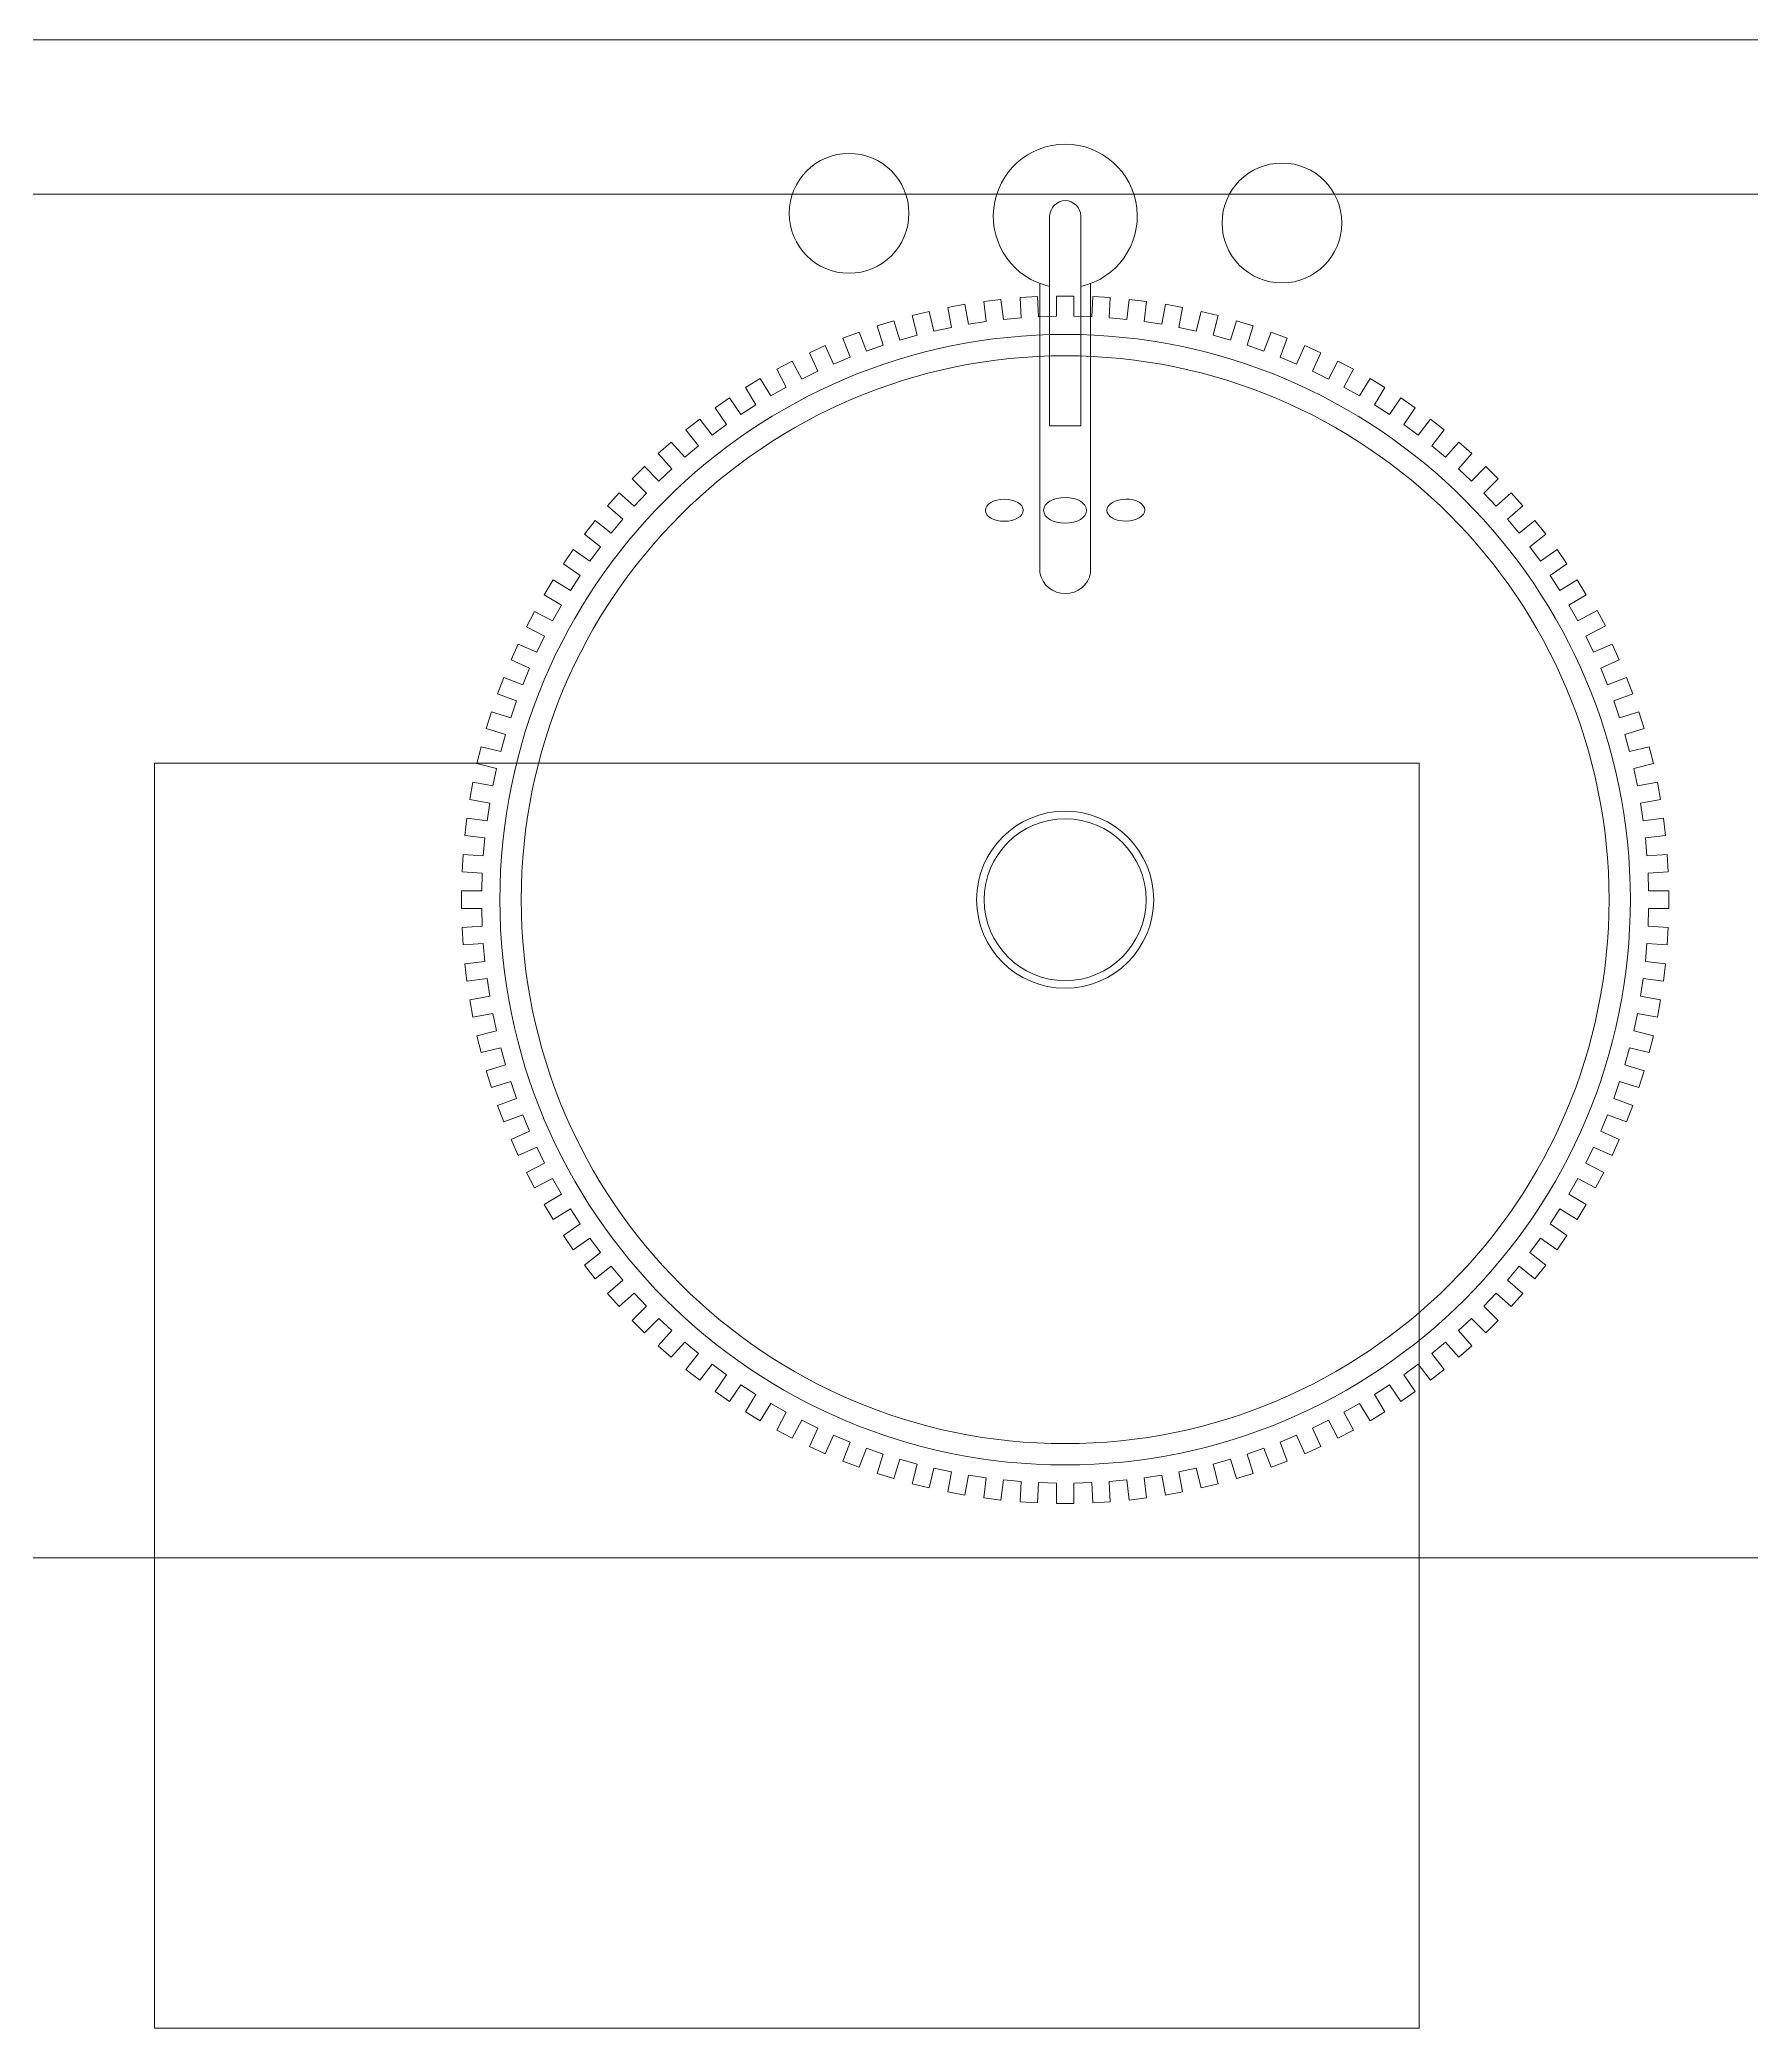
# Model space of a CAD drawing. Header units: metres. Extents: x -232 to 581, y 30 to 789.
# Drawn here: x 226.443 to 227.119, y 538.009 to 538.795 of the extents above; entities that cross this region are included whole.
import ezdxf

# ---------------------------------------------------------------- set-up
doc = ezdxf.new("R2010")
doc.units = ezdxf.units.M
doc.linetypes.add('HIDDEN', pattern=[9.525, 6.35, -3.175])
for name, color, linetype, lineweight in [('A-DOOR', 35, 'Continuous', 5), ('baños', 140, 'Continuous', 0), ('BOVEDILLA', 8, 'Continuous', 5), ('Columnas', 7, 'Continuous', 18), ('VIGAS', 1, 'HIDDEN', 15)]:
    doc.layers.add(name, color=color, linetype=linetype, lineweight=lineweight)
doc.styles.get("Standard").update_dxf_attribs({"font": 'arial.ttf'})

# ---------------------------------------------------------------- blocks, each defined once
blk = doc.blocks.new('*U245')
at = {"layer": 'BOVEDILLA'}
blk.add_lwpolyline([(-0.25, -0.25), (0.25, -0.25), (0.25, 0.25), (-0.25, 0.25)], close=True, dxfattribs=at)
blk = doc.blocks.new('planta de entrepiso 20.03')
at = {"layer": 'VIGAS', "color": 18, "true_color": 0x000000}
blk.add_line((33.15429, -20.27774), (41.69198, -20.27774), dxfattribs=at)
at = {"layer": 'BOVEDILLA', "color": 18, "linetype": 'ByBlock', "lineweight": -2, "true_color": 0x000000, "transparency": 16777216}
blk.add_blockref('*U245', (34.76729, -20.75274), dxfattribs=at)
blk = doc.blocks.new('20.03.2026 LN 09 SEGUNDO NIVEL ARQ')
at = {"layer": 'A-DOOR', "color": 5}
blk.add_line((83.00596, -42.69863), (85.73596, -42.69862), dxfattribs=at)
at = {"layer": 'baños', "color": 5, "linetype": 'Continuous'}
blk.add_line((83.78748, -42.76831, 0.00005), (83.78748, -42.85118, 0.00043), dxfattribs=at)
at = {"layer": 'baños', "color": 5}
for p, q in [((83.72747, -42.80601), (83.7208, -42.80765)), ((83.7208, -42.80765), (83.72747, -42.80601)), ((83.72938, -42.81379), (83.72747, -42.80601)), ((83.72747, -42.80601), (83.72938, -42.81379)), ((83.7416, -42.80319), (83.73485, -42.80443)), ((83.73485, -42.80443), (83.7416, -42.80319)), ((83.73485, -42.80443), (83.73629, -42.81231)), ((83.73629, -42.81231), (83.73485, -42.80443)), ((83.74305, -42.81107), (83.7416, -42.80319)), ((83.7416, -42.80319), (83.74305, -42.81107)), ((83.75588, -42.80122), (83.74907, -42.80205)), ((83.74907, -42.80205), (83.75588, -42.80122)), ((83.74907, -42.80205), (83.75003, -42.81)), ((83.75003, -42.81), (83.74907, -42.80205)), ((83.75685, -42.80918), (83.75588, -42.80122)), ((83.75588, -42.80122), (83.75685, -42.80918)), ((83.77026, -42.80013), (83.7634, -42.80054)), ((83.7634, -42.80054), (83.77026, -42.80013)), ((83.7634, -42.80054), (83.76389, -42.80854)), ((83.76389, -42.80854), (83.7634, -42.80054)), ((83.77074, -42.80812), (83.77026, -42.80013)), ((83.77026, -42.80013), (83.77074, -42.80812)), ((83.78467, -42.7999), (83.77781, -42.7999)), ((83.77781, -42.7999), (83.77781, -42.80791)), ((83.77781, -42.80791), (83.77781, -42.7999)), ((83.77781, -42.7999), (83.78467, -42.7999)), ((83.78467, -42.80791), (83.78467, -42.7999)), ((83.78467, -42.7999), (83.78467, -42.80791)), ((83.79222, -42.80013), (83.79174, -42.80812)), ((83.79174, -42.80812), (83.79222, -42.80013)), ((83.79907, -42.80054), (83.79222, -42.80013)), ((83.79222, -42.80013), (83.79907, -42.80054)), ((83.79859, -42.80854), (83.79907, -42.80054)), ((83.79907, -42.80054), (83.79859, -42.80854)), ((83.80659, -42.80122), (83.80563, -42.80918)), ((83.80563, -42.80918), (83.80659, -42.80122)), ((83.81341, -42.80205), (83.80659, -42.80122)), ((83.80659, -42.80122), (83.81341, -42.80205)), ((83.81245, -42.81), (83.81341, -42.80205)), ((83.81341, -42.80205), (83.81245, -42.81)), ((83.82088, -42.80319), (83.81943, -42.81107)), ((83.81943, -42.81107), (83.82088, -42.80319)), ((83.82763, -42.80443), (83.82088, -42.80319)), ((83.82088, -42.80319), (83.82763, -42.80443)), ((83.82619, -42.81231), (83.82763, -42.80443)), ((83.82763, -42.80443), (83.82619, -42.81231)), ((83.83501, -42.80601), (83.8331, -42.81379)), ((83.8331, -42.81379), (83.83501, -42.80601)), ((83.84168, -42.80765), (83.83501, -42.80601)), ((83.83501, -42.80601), (83.84168, -42.80765)), ((83.71352, -42.80968), (83.70697, -42.81172)), ((83.70697, -42.81172), (83.71352, -42.80968)), ((83.70697, -42.81172), (83.70935, -42.81937)), ((83.70935, -42.81937), (83.70697, -42.81172)), ((83.71591, -42.81733), (83.71352, -42.80968)), ((83.71352, -42.80968), (83.71591, -42.81733)), ((83.7208, -42.80765), (83.72272, -42.81543)), ((83.72272, -42.81543), (83.7208, -42.80765)), ((83.73629, -42.81231), (83.72938, -42.81379)), ((83.72938, -42.81379), (83.73629, -42.81231)), ((83.75003, -42.81), (83.74305, -42.81107)), ((83.74305, -42.81107), (83.75003, -42.81)), ((83.76389, -42.80854), (83.75685, -42.80918)), ((83.75685, -42.80918), (83.76389, -42.80854)), ((83.77781, -42.80791), (83.77074, -42.80812)), ((83.77074, -42.80812), (83.77781, -42.80791)), ((83.79174, -42.80812), (83.78467, -42.80791)), ((83.78467, -42.80791), (83.79174, -42.80812)), ((83.80563, -42.80918), (83.79859, -42.80854)), ((83.79859, -42.80854), (83.80563, -42.80918)), ((83.81943, -42.81107), (83.81245, -42.81)), ((83.81245, -42.81), (83.81943, -42.81107)), ((83.8331, -42.81379), (83.82619, -42.81231)), ((83.82619, -42.81231), (83.8331, -42.81379)), ((83.83976, -42.81543), (83.84168, -42.80765)), ((83.84168, -42.80765), (83.83976, -42.81543)), ((83.84895, -42.80968), (83.84657, -42.81733)), ((83.84657, -42.81733), (83.84895, -42.80968)), ((83.85551, -42.81172), (83.84895, -42.80968)), ((83.84895, -42.80968), (83.85551, -42.81172)), ((83.85313, -42.81937), (83.85551, -42.81172)), ((83.85551, -42.81172), (83.85313, -42.81937)), ((83.68643, -42.81951), (83.68017, -42.82233)), ((83.68017, -42.82233), (83.68643, -42.81951)), ((83.68972, -42.82682), (83.68643, -42.81951)), ((83.68643, -42.81951), (83.68972, -42.82682)), ((83.69983, -42.81419), (83.69341, -42.81662)), ((83.69341, -42.81662), (83.69983, -42.81419)), ((83.69341, -42.81662), (83.69625, -42.82411)), ((83.69625, -42.82411), (83.69341, -42.81662)), ((83.70267, -42.82168), (83.69983, -42.81419)), ((83.69983, -42.81419), (83.70267, -42.82168)), ((83.70935, -42.81937), (83.70267, -42.82168)), ((83.70267, -42.82168), (83.70935, -42.81937)), ((83.72272, -42.81543), (83.71591, -42.81733)), ((83.71591, -42.81733), (83.72272, -42.81543)), ((83.84657, -42.81733), (83.83976, -42.81543)), ((83.83976, -42.81543), (83.84657, -42.81733)), ((83.85981, -42.82168), (83.85313, -42.81937)), ((83.85313, -42.81937), (83.85981, -42.82168)), ((83.86265, -42.81419), (83.85981, -42.82168)), ((83.85981, -42.82168), (83.86265, -42.81419)), ((83.86907, -42.81662), (83.86265, -42.81419)), ((83.86265, -42.81419), (83.86907, -42.81662)), ((83.86623, -42.82411), (83.86907, -42.81662)), ((83.86907, -42.81662), (83.86623, -42.82411)), ((83.87604, -42.81951), (83.87276, -42.82682)), ((83.87276, -42.82682), (83.87604, -42.81951)), ((83.88231, -42.82233), (83.87604, -42.81951)), ((83.87604, -42.81951), (83.88231, -42.82233)), ((83.67338, -42.82564), (83.6673, -42.82883)), ((83.6673, -42.82883), (83.67338, -42.82564)), ((83.6673, -42.82883), (83.67103, -42.83592)), ((83.67103, -42.83592), (83.6673, -42.82883)), ((83.67711, -42.83273), (83.67338, -42.82564)), ((83.67338, -42.82564), (83.67711, -42.83273)), ((83.68017, -42.82233), (83.68346, -42.82964)), ((83.68346, -42.82964), (83.68017, -42.82233)), ((83.69625, -42.82411), (83.68972, -42.82682)), ((83.68972, -42.82682), (83.69625, -42.82411)), ((83.87276, -42.82682), (83.86623, -42.82411)), ((83.86623, -42.82411), (83.87276, -42.82682)), ((83.87902, -42.82964), (83.88231, -42.82233)), ((83.88231, -42.82233), (83.87902, -42.82964)), ((83.88909, -42.82564), (83.88537, -42.83273)), ((83.88537, -42.83273), (83.88909, -42.82564)), ((83.89518, -42.82883), (83.88909, -42.82564)), ((83.88909, -42.82564), (83.89518, -42.82883)), ((83.89145, -42.83592), (83.89518, -42.82883)), ((83.89518, -42.82883), (83.89145, -42.83592)), ((83.66073, -42.83254), (83.65485, -42.83609)), ((83.65485, -42.83609), (83.66073, -42.83254)), ((83.65485, -42.83609), (83.65899, -42.84295)), ((83.65899, -42.84295), (83.65485, -42.83609)), ((83.66487, -42.83939), (83.66073, -42.83254)), ((83.66073, -42.83254), (83.66487, -42.83939)), ((83.67103, -42.83592), (83.66487, -42.83939)), ((83.66487, -42.83939), (83.67103, -42.83592)), ((83.68346, -42.82964), (83.67711, -42.83273)), ((83.67711, -42.83273), (83.68346, -42.82964)), ((83.88537, -42.83273), (83.87902, -42.82964)), ((83.87902, -42.82964), (83.88537, -42.83273)), ((83.89761, -42.83939), (83.89145, -42.83592)), ((83.89145, -42.83592), (83.89761, -42.83939)), ((83.90175, -42.83254), (83.89761, -42.83939)), ((83.89761, -42.83939), (83.90175, -42.83254)), ((83.90763, -42.83609), (83.90175, -42.83254)), ((83.90175, -42.83254), (83.90763, -42.83609)), ((83.90348, -42.84295), (83.90763, -42.83609)), ((83.90763, -42.83609), (83.90348, -42.84295)), ((83.64851, -42.84019), (83.64286, -42.84409)), ((83.64286, -42.84409), (83.64851, -42.84019)), ((83.64286, -42.84409), (83.64741, -42.85068)), ((83.64741, -42.85068), (83.64286, -42.84409)), ((83.65306, -42.84678), (83.64851, -42.84019)), ((83.64851, -42.84019), (83.65306, -42.84678)), ((83.65899, -42.84295), (83.65306, -42.84678)), ((83.65306, -42.84678), (83.65899, -42.84295)), ((83.90942, -42.84678), (83.90348, -42.84295)), ((83.90348, -42.84295), (83.90942, -42.84678)), ((83.91397, -42.84019), (83.90942, -42.84678)), ((83.90942, -42.84678), (83.91397, -42.84019)), ((83.91962, -42.84409), (83.91397, -42.84019)), ((83.91397, -42.84019), (83.91962, -42.84409)), ((83.91507, -42.85068), (83.91962, -42.84409)), ((83.91962, -42.84409), (83.91507, -42.85068)), ((83.63678, -42.84856), (83.63137, -42.8528)), ((83.63137, -42.8528), (83.63678, -42.84856)), ((83.63137, -42.8528), (83.63631, -42.85911)), ((83.63631, -42.85911), (83.63137, -42.8528)), ((83.64172, -42.85487), (83.63678, -42.84856)), ((83.63678, -42.84856), (83.64172, -42.85487)), ((83.64741, -42.85068), (83.64172, -42.85487)), ((83.64172, -42.85487), (83.64741, -42.85068)), ((83.92076, -42.85487), (83.91507, -42.85068)), ((83.91507, -42.85068), (83.92076, -42.85487)), ((83.9257, -42.84856), (83.92076, -42.85487)), ((83.92076, -42.85487), (83.9257, -42.84856)), ((83.93111, -42.8528), (83.9257, -42.84856)), ((83.9257, -42.84856), (83.93111, -42.8528)), ((83.92617, -42.85911), (83.93111, -42.8528)), ((83.93111, -42.8528), (83.92617, -42.85911)), ((83.62557, -42.85763), (83.62043, -42.86219)), ((83.62043, -42.86219), (83.62557, -42.85763)), ((83.63088, -42.86363), (83.62557, -42.85763)), ((83.62557, -42.85763), (83.63088, -42.86363)), ((83.63631, -42.85911), (83.63088, -42.86363)), ((83.63088, -42.86363), (83.63631, -42.85911)), ((83.9316, -42.86363), (83.92617, -42.85911)), ((83.92617, -42.85911), (83.9316, -42.86363)), ((83.93691, -42.85763), (83.9316, -42.86363)), ((83.9316, -42.86363), (83.93691, -42.85763)), ((83.94205, -42.86219), (83.93691, -42.85763)), ((83.93691, -42.85763), (83.94205, -42.86219)), ((83.61493, -42.86736), (83.61008, -42.87222)), ((83.61008, -42.87222), (83.61493, -42.86736)), ((83.6206, -42.87303), (83.61493, -42.86736)), ((83.61493, -42.86736), (83.6206, -42.87303)), ((83.62043, -42.86219), (83.62574, -42.86818)), ((83.62574, -42.86818), (83.62043, -42.86219)), ((83.62574, -42.86818), (83.6206, -42.87303)), ((83.6206, -42.87303), (83.62574, -42.86818)), ((83.93674, -42.86818), (83.94205, -42.86219)), ((83.94205, -42.86219), (83.93674, -42.86818)), ((83.94188, -42.87303), (83.93674, -42.86818)), ((83.93674, -42.86818), (83.94188, -42.87303)), ((83.94755, -42.86736), (83.94188, -42.87303)), ((83.94188, -42.87303), (83.94755, -42.86736)), ((83.9524, -42.87222), (83.94755, -42.86736)), ((83.94755, -42.86736), (83.9524, -42.87222)), ((83.61008, -42.87222), (83.61574, -42.87788)), ((83.61574, -42.87788), (83.61008, -42.87222)), ((83.94674, -42.87788), (83.9524, -42.87222)), ((83.9524, -42.87222), (83.94674, -42.87788)), ((83.6049, -42.87772), (83.60035, -42.88286)), ((83.60035, -42.88286), (83.6049, -42.87772)), ((83.60035, -42.88286), (83.60634, -42.88817)), ((83.60634, -42.88817), (83.60035, -42.88286)), ((83.6109, -42.88303), (83.6049, -42.87772)), ((83.6049, -42.87772), (83.6109, -42.88303)), ((83.61574, -42.87788), (83.6109, -42.88303)), ((83.6109, -42.88303), (83.61574, -42.87788)), ((83.95158, -42.88303), (83.94674, -42.87788)), ((83.94674, -42.87788), (83.95158, -42.88303)), ((83.95758, -42.87772), (83.95158, -42.88303)), ((83.95158, -42.88303), (83.95758, -42.87772)), ((83.95613, -42.88817), (83.96213, -42.88286)), ((83.96213, -42.88286), (83.95613, -42.88817)), ((83.96213, -42.88286), (83.95758, -42.87772)), ((83.95758, -42.87772), (83.96213, -42.88286)), ((83.59551, -42.88866), (83.59128, -42.89406)), ((83.59128, -42.89406), (83.59551, -42.88866)), ((83.60182, -42.8936), (83.59551, -42.88866)), ((83.59551, -42.88866), (83.60182, -42.8936)), ((83.60634, -42.88817), (83.60182, -42.8936)), ((83.60182, -42.8936), (83.60634, -42.88817)), ((83.96066, -42.8936), (83.95613, -42.88817)), ((83.95613, -42.88817), (83.96066, -42.8936)), ((83.96697, -42.88866), (83.96066, -42.8936)), ((83.96066, -42.8936), (83.96697, -42.88866)), ((83.9712, -42.89406), (83.96697, -42.88866)), ((83.96697, -42.88866), (83.9712, -42.89406)), ((83.5868, -42.90014), (83.5829, -42.9058)), ((83.5829, -42.9058), (83.5868, -42.90014)), ((83.5934, -42.9047), (83.5868, -42.90014)), ((83.5868, -42.90014), (83.5934, -42.9047)), ((83.59128, -42.89406), (83.59758, -42.899)), ((83.59758, -42.899), (83.59128, -42.89406)), ((83.59758, -42.899), (83.5934, -42.9047)), ((83.5934, -42.9047), (83.59758, -42.899)), ((83.96489, -42.899), (83.9712, -42.89406)), ((83.9712, -42.89406), (83.96489, -42.899)), ((83.96908, -42.9047), (83.96489, -42.899)), ((83.96489, -42.899), (83.96908, -42.9047)), ((83.97568, -42.90014), (83.96908, -42.9047)), ((83.96908, -42.9047), (83.97568, -42.90014)), ((83.97958, -42.9058), (83.97568, -42.90014)), ((83.97568, -42.90014), (83.97958, -42.9058)), ((83.5829, -42.9058), (83.5895, -42.91035)), ((83.5895, -42.91035), (83.5829, -42.9058)), ((83.97298, -42.91035), (83.97958, -42.9058)), ((83.97958, -42.9058), (83.97298, -42.91035)), ((83.5788, -42.91214), (83.57525, -42.91801)), ((83.57525, -42.91801), (83.5788, -42.91214)), ((83.58566, -42.91628), (83.5788, -42.91214)), ((83.5788, -42.91214), (83.58566, -42.91628)), ((83.5895, -42.91035), (83.58566, -42.91628)), ((83.58566, -42.91628), (83.5895, -42.91035)), ((83.97682, -42.91628), (83.97298, -42.91035)), ((83.97298, -42.91035), (83.97682, -42.91628)), ((83.98368, -42.91214), (83.97682, -42.91628)), ((83.97682, -42.91628), (83.98368, -42.91214)), ((83.98723, -42.91801), (83.98368, -42.91214)), ((83.98368, -42.91214), (83.98723, -42.91801)), ((83.57525, -42.91801), (83.58211, -42.92216)), ((83.58211, -42.92216), (83.57525, -42.91801)), ((83.58211, -42.92216), (83.57863, -42.92831)), ((83.57863, -42.92831), (83.58211, -42.92216)), ((83.98037, -42.92216), (83.98723, -42.91801)), ((83.98723, -42.91801), (83.98037, -42.92216)), ((83.98384, -42.92831), (83.98037, -42.92216)), ((83.98037, -42.92216), (83.98384, -42.92831)), ((83.57154, -42.92459), (83.56835, -42.93067)), ((83.56835, -42.93067), (83.57154, -42.92459)), ((83.56835, -42.93067), (83.57544, -42.93439)), ((83.57544, -42.93439), (83.56835, -42.93067)), ((83.57863, -42.92831), (83.57154, -42.92459)), ((83.57154, -42.92459), (83.57863, -42.92831)), ((83.99159, -42.92425), (83.98384, -42.92831)), ((83.98384, -42.92831), (83.99159, -42.92425)), ((83.98704, -42.93439), (83.99478, -42.93033)), ((83.99478, -42.93033), (83.98704, -42.93439)), ((83.99478, -42.93033), (83.99159, -42.92425)), ((83.99159, -42.92425), (83.99478, -42.93033)), ((83.56504, -42.93746), (83.56223, -42.94372)), ((83.56223, -42.94372), (83.56504, -42.93746)), ((83.57235, -42.94075), (83.56504, -42.93746)), ((83.56504, -42.93746), (83.57235, -42.94075)), ((83.57544, -42.93439), (83.57235, -42.94075)), ((83.57235, -42.94075), (83.57544, -42.93439)), ((83.99013, -42.94075), (83.98704, -42.93439)), ((83.98704, -42.93439), (83.99013, -42.94075)), ((83.99743, -42.93746), (83.99013, -42.94075)), ((83.99013, -42.94075), (83.99743, -42.93746)), ((84.00025, -42.94372), (83.99743, -42.93746)), ((83.99743, -42.93746), (84.00025, -42.94372)), ((83.56223, -42.94372), (83.56953, -42.94701)), ((83.56953, -42.94701), (83.56223, -42.94372)), ((83.56953, -42.94701), (83.56683, -42.95354)), ((83.56683, -42.95354), (83.56953, -42.94701)), ((83.99295, -42.94701), (84.00025, -42.94372)), ((84.00025, -42.94372), (83.99295, -42.94701)), ((83.99565, -42.95354), (83.99295, -42.94701)), ((83.99295, -42.94701), (83.99565, -42.95354)), ((83.55934, -42.9507), (83.5569, -42.95712)), ((83.5569, -42.95712), (83.55934, -42.9507)), ((83.56683, -42.95354), (83.55934, -42.9507)), ((83.55934, -42.9507), (83.56683, -42.95354)), ((84.00314, -42.9507), (83.99565, -42.95354)), ((83.99565, -42.95354), (84.00314, -42.9507)), ((84.00558, -42.95712), (84.00314, -42.9507)), ((84.00314, -42.9507), (84.00558, -42.95712)), ((83.5569, -42.95712), (83.56439, -42.95996)), ((83.56439, -42.95996), (83.5569, -42.95712)), ((83.56439, -42.95996), (83.56209, -42.96664)), ((83.56209, -42.96664), (83.56439, -42.95996)), ((83.99809, -42.95996), (84.00558, -42.95712)), ((84.00558, -42.95712), (83.99809, -42.95996)), ((84.00039, -42.96664), (83.99809, -42.95996)), ((83.99809, -42.95996), (84.00039, -42.96664)), ((83.55444, -42.96426), (83.55239, -42.97081)), ((83.55239, -42.97081), (83.55444, -42.96426)), ((83.55239, -42.97081), (83.56004, -42.97319)), ((83.56004, -42.97319), (83.55239, -42.97081)), ((83.56209, -42.96664), (83.55444, -42.96426)), ((83.55444, -42.96426), (83.56209, -42.96664)), ((84.00804, -42.96426), (84.00039, -42.96664)), ((84.00039, -42.96664), (84.00804, -42.96426)), ((84.00243, -42.97319), (84.01008, -42.97081)), ((84.01008, -42.97081), (84.00243, -42.97319)), ((84.01008, -42.97081), (84.00804, -42.96426)), ((84.00804, -42.96426), (84.01008, -42.97081)), ((83.55037, -42.97808), (83.54872, -42.98475)), ((83.54872, -42.98475), (83.55037, -42.97808)), ((83.55815, -42.98), (83.55037, -42.97808)), ((83.55037, -42.97808), (83.55815, -42.98)), ((83.56004, -42.97319), (83.55815, -42.98)), ((83.55815, -42.98), (83.56004, -42.97319)), ((84.00433, -42.98), (84.00243, -42.97319)), ((84.00243, -42.97319), (84.00433, -42.98)), ((84.01211, -42.97808), (84.00433, -42.98)), ((84.00433, -42.98), (84.01211, -42.97808)), ((84.01375, -42.98475), (84.01211, -42.97808)), ((84.01211, -42.97808), (84.01375, -42.98475)), ((83.54872, -42.98475), (83.5565, -42.98667)), ((83.5565, -42.98667), (83.54872, -42.98475)), ((83.5565, -42.98667), (83.55502, -42.99358)), ((83.55502, -42.99358), (83.5565, -42.98667)), ((84.00598, -42.98667), (84.01375, -42.98475)), ((84.01375, -42.98475), (84.00598, -42.98667)), ((84.00746, -42.99358), (84.00598, -42.98667)), ((84.00598, -42.98667), (84.00746, -42.99358)), ((83.54714, -42.99213), (83.5459, -42.99889)), ((83.5459, -42.99889), (83.54714, -42.99213)), ((83.55502, -42.99358), (83.54714, -42.99213)), ((83.54714, -42.99213), (83.55502, -42.99358)), ((84.01534, -42.99213), (84.00746, -42.99358)), ((84.00746, -42.99358), (84.01534, -42.99213)), ((84.01658, -42.99889), (84.01534, -42.99213)), ((84.01534, -42.99213), (84.01658, -42.99889)), ((83.5459, -42.99889), (83.55378, -43.00033)), ((83.55378, -43.00033), (83.5459, -42.99889)), ((83.55378, -43.00033), (83.55272, -43.00732)), ((83.55272, -43.00732), (83.55378, -43.00033)), ((84.0087, -43.00033), (84.01658, -42.99889)), ((84.01658, -42.99889), (84.0087, -43.00033)), ((84.00976, -43.00732), (84.0087, -43.00033)), ((84.0087, -43.00033), (84.00976, -43.00732)), ((83.54477, -43.00635), (83.54394, -43.01317)), ((83.54394, -43.01317), (83.54477, -43.00635)), ((83.55272, -43.00732), (83.54477, -43.00635)), ((83.54477, -43.00635), (83.55272, -43.00732)), ((84.01771, -43.00635), (84.00976, -43.00732)), ((84.00976, -43.00732), (84.01771, -43.00635)), ((84.01854, -43.01317), (84.01771, -43.00635)), ((84.01771, -43.00635), (84.01854, -43.01317)), ((83.54394, -43.01317), (83.55189, -43.01414)), ((83.55189, -43.01414), (83.54394, -43.01317)), ((83.55189, -43.01414), (83.55125, -43.02117)), ((83.55125, -43.02117), (83.55189, -43.01414)), ((84.01059, -43.01414), (84.01854, -43.01317)), ((84.01854, -43.01317), (84.01059, -43.01414)), ((84.01123, -43.02117), (84.01059, -43.01414)), ((84.01059, -43.01414), (84.01123, -43.02117)), ((83.54325, -43.02069), (83.54284, -43.02755)), ((83.54284, -43.02755), (83.54325, -43.02069)), ((83.55125, -43.02117), (83.54325, -43.02069)), ((83.54325, -43.02069), (83.55125, -43.02117)), ((84.01922, -43.02069), (84.01123, -43.02117)), ((84.01123, -43.02117), (84.01922, -43.02069)), ((84.01964, -43.02755), (84.01922, -43.02069)), ((84.01922, -43.02069), (84.01964, -43.02755)), ((83.54284, -43.02755), (83.55084, -43.02803)), ((83.55084, -43.02803), (83.54284, -43.02755)), ((83.55084, -43.02803), (83.55062, -43.03509)), ((83.55062, -43.03509), (83.55084, -43.02803)), ((84.01164, -43.02803), (84.01964, -43.02755)), ((84.01964, -43.02755), (84.01164, -43.02803)), ((84.01186, -43.03509), (84.01164, -43.02803)), ((84.01164, -43.02803), (84.01186, -43.03509)), ((83.55062, -43.03509), (83.54261, -43.03509)), ((83.54261, -43.03509), (83.54261, -43.04196)), ((83.54261, -43.04196), (83.54261, -43.03509)), ((83.54261, -43.03509), (83.55062, -43.03509)), ((84.01987, -43.03509), (84.01186, -43.03509)), ((84.01186, -43.03509), (84.01987, -43.03509)), ((84.01987, -43.04196), (84.01987, -43.03509)), ((84.01987, -43.03509), (84.01987, -43.04196)), ((83.54261, -43.04196), (83.55062, -43.04196)), ((83.55062, -43.04196), (83.54261, -43.04196)), ((83.55084, -43.04902), (83.54284, -43.04951)), ((83.54284, -43.04951), (83.55084, -43.04902)), ((83.54284, -43.04951), (83.54325, -43.05636)), ((83.54325, -43.05636), (83.54284, -43.04951)), ((83.55062, -43.04196), (83.55084, -43.04902)), ((83.55084, -43.04902), (83.55062, -43.04196)), ((84.01164, -43.04902), (84.01186, -43.04196)), ((84.01186, -43.04196), (84.01164, -43.04902)), ((84.01964, -43.04951), (84.01164, -43.04902)), ((84.01164, -43.04902), (84.01964, -43.04951)), ((84.01186, -43.04196), (84.01987, -43.04196)), ((84.01987, -43.04196), (84.01186, -43.04196)), ((84.01922, -43.05636), (84.01964, -43.04951)), ((84.01964, -43.04951), (84.01922, -43.05636)), ((83.54325, -43.05636), (83.55125, -43.05588)), ((83.55125, -43.05588), (83.54325, -43.05636)), ((83.55125, -43.05588), (83.55189, -43.06292)), ((83.55189, -43.06292), (83.55125, -43.05588)), ((84.01059, -43.06292), (84.01123, -43.05588)), ((84.01123, -43.05588), (84.01059, -43.06292)), ((84.01123, -43.05588), (84.01922, -43.05636)), ((84.01922, -43.05636), (84.01123, -43.05588)), ((83.55189, -43.06292), (83.54394, -43.06388)), ((83.54394, -43.06388), (83.55189, -43.06292)), ((83.54394, -43.06388), (83.54477, -43.0707)), ((83.54477, -43.0707), (83.54394, -43.06388)), ((84.01854, -43.06388), (84.01059, -43.06292)), ((84.01059, -43.06292), (84.01854, -43.06388)), ((84.01771, -43.0707), (84.01854, -43.06388)), ((84.01854, -43.06388), (84.01771, -43.0707)), ((83.54477, -43.0707), (83.55272, -43.06973)), ((83.55272, -43.06973), (83.54477, -43.0707)), ((83.55272, -43.06973), (83.55378, -43.07672)), ((83.55378, -43.07672), (83.55272, -43.06973)), ((84.0087, -43.07672), (84.00976, -43.06973)), ((84.00976, -43.06973), (84.0087, -43.07672)), ((84.00976, -43.06973), (84.01771, -43.0707)), ((84.01771, -43.0707), (84.00976, -43.06973)), ((83.55378, -43.07672), (83.5459, -43.07816)), ((83.5459, -43.07816), (83.55378, -43.07672)), ((83.5459, -43.07816), (83.54714, -43.08492)), ((83.54714, -43.08492), (83.5459, -43.07816)), ((84.01658, -43.07816), (84.0087, -43.07672)), ((84.0087, -43.07672), (84.01658, -43.07816)), ((84.01534, -43.08492), (84.01658, -43.07816)), ((84.01658, -43.07816), (84.01534, -43.08492)), ((83.54714, -43.08492), (83.55502, -43.08347)), ((83.55502, -43.08347), (83.54714, -43.08492)), ((83.55502, -43.08347), (83.5565, -43.09038)), ((83.5565, -43.09038), (83.55502, -43.08347)), ((84.00598, -43.09038), (84.00746, -43.08347)), ((84.00746, -43.08347), (84.00598, -43.09038)), ((84.00746, -43.08347), (84.01534, -43.08492)), ((84.01534, -43.08492), (84.00746, -43.08347)), ((83.5565, -43.09038), (83.54872, -43.0923)), ((83.54872, -43.0923), (83.5565, -43.09038)), ((83.54872, -43.0923), (83.55037, -43.09897)), ((83.55037, -43.09897), (83.54872, -43.0923)), ((84.01375, -43.0923), (84.00598, -43.09038)), ((84.00598, -43.09038), (84.01375, -43.0923)), ((84.01211, -43.09897), (84.01375, -43.0923)), ((84.01375, -43.0923), (84.01211, -43.09897)), ((83.55037, -43.09897), (83.55815, -43.09705)), ((83.55815, -43.09705), (83.55037, -43.09897)), ((83.56004, -43.10386), (83.55239, -43.10624)), ((83.55239, -43.10624), (83.56004, -43.10386)), ((83.55815, -43.09705), (83.56004, -43.10386)), ((83.56004, -43.10386), (83.55815, -43.09705)), ((84.00243, -43.10386), (84.00433, -43.09705)), ((84.00433, -43.09705), (84.00243, -43.10386)), ((84.01008, -43.10624), (84.00243, -43.10386)), ((84.00243, -43.10386), (84.01008, -43.10624)), ((84.00433, -43.09705), (84.01211, -43.09897)), ((84.01211, -43.09897), (84.00433, -43.09705)), ((83.55239, -43.10624), (83.55444, -43.1128)), ((83.55444, -43.1128), (83.55239, -43.10624)), ((83.55444, -43.1128), (83.56209, -43.11041)), ((83.56209, -43.11041), (83.55444, -43.1128)), ((83.56209, -43.11041), (83.56439, -43.11709)), ((83.56439, -43.11709), (83.56209, -43.11041)), ((83.99809, -43.11709), (84.00039, -43.11041)), ((84.00039, -43.11041), (83.99809, -43.11709)), ((84.00039, -43.11041), (84.00804, -43.1128)), ((84.00804, -43.1128), (84.00039, -43.11041)), ((84.00804, -43.1128), (84.01008, -43.10624)), ((84.01008, -43.10624), (84.00804, -43.1128)), ((83.56439, -43.11709), (83.5569, -43.11993)), ((83.5569, -43.11993), (83.56439, -43.11709)), ((83.5569, -43.11993), (83.55934, -43.12635)), ((83.55934, -43.12635), (83.5569, -43.11993)), ((84.00558, -43.11993), (83.99809, -43.11709)), ((83.99809, -43.11709), (84.00558, -43.11993)), ((84.00314, -43.12635), (84.00558, -43.11993)), ((84.00558, -43.11993), (84.00314, -43.12635)), ((83.55934, -43.12635), (83.56683, -43.12351)), ((83.56683, -43.12351), (83.55934, -43.12635)), ((83.56683, -43.12351), (83.56953, -43.13004)), ((83.56953, -43.13004), (83.56683, -43.12351)), ((83.99295, -43.13004), (83.99565, -43.12351)), ((83.99565, -43.12351), (83.99295, -43.13004)), ((83.99565, -43.12351), (84.00314, -43.12635)), ((84.00314, -43.12635), (83.99565, -43.12351)), ((83.56953, -43.13004), (83.56223, -43.13333)), ((83.56223, -43.13333), (83.56953, -43.13004)), ((83.56223, -43.13333), (83.56504, -43.13959)), ((83.56504, -43.13959), (83.56223, -43.13333)), ((84.00025, -43.13333), (83.99295, -43.13004)), ((83.99295, -43.13004), (84.00025, -43.13333)), ((83.99743, -43.13959), (84.00025, -43.13333)), ((84.00025, -43.13333), (83.99743, -43.13959)), ((83.56504, -43.13959), (83.57235, -43.1363)), ((83.57235, -43.1363), (83.56504, -43.13959)), ((83.57544, -43.14266), (83.56835, -43.14638)), ((83.56835, -43.14638), (83.57544, -43.14266)), ((83.57235, -43.1363), (83.57544, -43.14266)), ((83.57544, -43.14266), (83.57235, -43.1363)), ((83.98704, -43.14266), (83.99013, -43.1363)), ((83.99013, -43.1363), (83.98704, -43.14266)), ((83.99413, -43.14638), (83.98704, -43.14266)), ((83.98704, -43.14266), (83.99413, -43.14638)), ((83.99013, -43.1363), (83.99743, -43.13959)), ((83.99743, -43.13959), (83.99013, -43.1363)), ((83.56835, -43.14638), (83.57154, -43.15246)), ((83.57154, -43.15246), (83.56835, -43.14638)), ((83.57154, -43.15246), (83.57863, -43.14874)), ((83.57863, -43.14874), (83.57154, -43.15246)), ((83.57863, -43.14874), (83.58211, -43.15489)), ((83.58211, -43.15489), (83.57863, -43.14874)), ((83.98037, -43.15489), (83.98384, -43.14874)), ((83.98384, -43.14874), (83.98037, -43.15489)), ((83.98384, -43.14874), (83.99094, -43.15246)), ((83.99094, -43.15246), (83.98384, -43.14874)), ((83.99094, -43.15246), (83.99413, -43.14638)), ((83.99413, -43.14638), (83.99094, -43.15246)), ((83.58211, -43.15489), (83.57525, -43.15904)), ((83.57525, -43.15904), (83.58211, -43.15489)), ((83.57525, -43.15904), (83.5788, -43.16492)), ((83.5788, -43.16492), (83.57525, -43.15904)), ((83.98723, -43.15904), (83.98037, -43.15489)), ((83.98037, -43.15489), (83.98723, -43.15904)), ((83.98368, -43.16492), (83.98723, -43.15904)), ((83.98723, -43.15904), (83.98368, -43.16492)), ((83.5788, -43.16492), (83.58566, -43.16077)), ((83.58566, -43.16077), (83.5788, -43.16492)), ((83.5895, -43.16671), (83.5829, -43.17126)), ((83.5829, -43.17126), (83.5895, -43.16671)), ((83.58566, -43.16077), (83.5895, -43.16671)), ((83.5895, -43.16671), (83.58566, -43.16077)), ((83.97298, -43.16671), (83.97682, -43.16077)), ((83.97682, -43.16077), (83.97298, -43.16671)), ((83.97958, -43.17126), (83.97298, -43.16671)), ((83.97298, -43.16671), (83.97958, -43.17126)), ((83.97682, -43.16077), (83.98368, -43.16492)), ((83.98368, -43.16492), (83.97682, -43.16077)), ((83.5829, -43.17126), (83.5868, -43.17691)), ((83.5868, -43.17691), (83.5829, -43.17126)), ((83.5868, -43.17691), (83.5934, -43.17236)), ((83.5934, -43.17236), (83.5868, -43.17691)), ((83.5934, -43.17236), (83.59758, -43.17805)), ((83.59758, -43.17805), (83.5934, -43.17236)), ((83.96489, -43.17805), (83.96908, -43.17236)), ((83.96908, -43.17236), (83.96489, -43.17805)), ((83.96908, -43.17236), (83.97568, -43.17691)), ((83.97568, -43.17691), (83.96908, -43.17236)), ((83.97568, -43.17691), (83.97958, -43.17126)), ((83.97958, -43.17126), (83.97568, -43.17691)), ((83.59758, -43.17805), (83.59128, -43.18299)), ((83.59128, -43.18299), (83.59758, -43.17805)), ((83.59128, -43.18299), (83.59551, -43.18839)), ((83.59551, -43.18839), (83.59128, -43.18299)), ((83.9712, -43.18299), (83.96489, -43.17805)), ((83.96489, -43.17805), (83.9712, -43.18299)), ((83.96697, -43.18839), (83.9712, -43.18299)), ((83.9712, -43.18299), (83.96697, -43.18839)), ((83.59551, -43.18839), (83.60182, -43.18345)), ((83.60182, -43.18345), (83.59551, -43.18839)), ((83.60634, -43.18888), (83.60035, -43.1942)), ((83.60035, -43.1942), (83.60634, -43.18888)), ((83.60182, -43.18345), (83.60634, -43.18888)), ((83.60634, -43.18888), (83.60182, -43.18345)), ((83.95613, -43.18888), (83.96066, -43.18345)), ((83.96066, -43.18345), (83.95613, -43.18888)), ((83.96213, -43.1942), (83.95613, -43.18888)), ((83.95613, -43.18888), (83.96213, -43.1942)), ((83.96066, -43.18345), (83.96697, -43.18839)), ((83.96697, -43.18839), (83.96066, -43.18345)), ((83.60035, -43.1942), (83.6049, -43.19934)), ((83.6049, -43.19934), (83.60035, -43.1942)), ((83.6049, -43.19934), (83.6109, -43.19402)), ((83.6109, -43.19402), (83.6049, -43.19934)), ((83.6109, -43.19402), (83.61574, -43.19917)), ((83.61574, -43.19917), (83.6109, -43.19402)), ((83.94674, -43.19917), (83.95158, -43.19402)), ((83.95158, -43.19402), (83.94674, -43.19917)), ((83.95158, -43.19402), (83.95758, -43.19934)), ((83.95758, -43.19934), (83.95158, -43.19402)), ((83.95758, -43.19934), (83.96213, -43.1942)), ((83.96213, -43.1942), (83.95758, -43.19934)), ((83.61574, -43.19917), (83.61008, -43.20483)), ((83.61008, -43.20483), (83.61574, -43.19917)), ((83.61008, -43.20483), (83.61493, -43.20969)), ((83.61493, -43.20969), (83.61008, -43.20483)), ((83.61493, -43.20969), (83.6206, -43.20402)), ((83.6206, -43.20402), (83.61493, -43.20969)), ((83.6206, -43.20402), (83.62574, -43.20887)), ((83.62574, -43.20887), (83.6206, -43.20402)), ((83.93674, -43.20887), (83.94188, -43.20402)), ((83.94188, -43.20402), (83.93674, -43.20887)), ((83.94188, -43.20402), (83.94755, -43.20969)), ((83.94755, -43.20969), (83.94188, -43.20402)), ((83.9524, -43.20483), (83.94674, -43.19917)), ((83.94674, -43.19917), (83.9524, -43.20483)), ((83.94755, -43.20969), (83.9524, -43.20483)), ((83.9524, -43.20483), (83.94755, -43.20969)), ((83.62574, -43.20887), (83.62043, -43.21486)), ((83.62043, -43.21486), (83.62574, -43.20887)), ((83.62557, -43.21942), (83.63088, -43.21342)), ((83.63088, -43.21342), (83.62557, -43.21942)), ((83.63088, -43.21342), (83.63631, -43.21795)), ((83.63631, -43.21795), (83.63088, -43.21342)), ((83.92617, -43.21795), (83.9316, -43.21342)), ((83.9316, -43.21342), (83.92617, -43.21795)), ((83.9316, -43.21342), (83.93691, -43.21942)), ((83.93691, -43.21942), (83.9316, -43.21342)), ((83.94205, -43.21486), (83.93674, -43.20887)), ((83.93674, -43.20887), (83.94205, -43.21486)), ((83.62043, -43.21486), (83.62557, -43.21942)), ((83.62557, -43.21942), (83.62043, -43.21486)), ((83.63631, -43.21795), (83.63137, -43.22425)), ((83.63137, -43.22425), (83.63631, -43.21795)), ((83.63678, -43.22849), (83.64172, -43.22218)), ((83.64172, -43.22218), (83.63678, -43.22849)), ((83.64172, -43.22218), (83.64741, -43.22637)), ((83.64741, -43.22637), (83.64172, -43.22218)), ((83.91507, -43.22637), (83.92076, -43.22218)), ((83.92076, -43.22218), (83.91507, -43.22637)), ((83.92076, -43.22218), (83.9257, -43.22849)), ((83.9257, -43.22849), (83.92076, -43.22218)), ((83.93111, -43.22425), (83.92617, -43.21795)), ((83.92617, -43.21795), (83.93111, -43.22425)), ((83.93691, -43.21942), (83.94205, -43.21486)), ((83.94205, -43.21486), (83.93691, -43.21942)), ((83.63137, -43.22425), (83.63678, -43.22849)), ((83.63678, -43.22849), (83.63137, -43.22425)), ((83.64741, -43.22637), (83.64286, -43.23296)), ((83.64286, -43.23296), (83.64741, -43.22637)), ((83.64851, -43.23686), (83.65306, -43.23027)), ((83.65306, -43.23027), (83.64851, -43.23686)), ((83.65306, -43.23027), (83.65899, -43.23411)), ((83.65899, -43.23411), (83.65306, -43.23027)), ((83.90348, -43.23411), (83.90942, -43.23027)), ((83.90942, -43.23027), (83.90348, -43.23411)), ((83.90942, -43.23027), (83.91397, -43.23686)), ((83.91397, -43.23686), (83.90942, -43.23027)), ((83.91962, -43.23296), (83.91507, -43.22637)), ((83.91507, -43.22637), (83.91962, -43.23296)), ((83.9257, -43.22849), (83.93111, -43.22425)), ((83.93111, -43.22425), (83.9257, -43.22849)), ((83.64286, -43.23296), (83.64851, -43.23686)), ((83.64851, -43.23686), (83.64286, -43.23296)), ((83.65899, -43.23411), (83.65485, -43.24096)), ((83.65485, -43.24096), (83.65899, -43.23411)), ((83.66073, -43.24452), (83.66487, -43.23766)), ((83.66487, -43.23766), (83.66073, -43.24452)), ((83.66487, -43.23766), (83.67103, -43.24113)), ((83.67103, -43.24113), (83.66487, -43.23766)), ((83.89145, -43.24113), (83.89761, -43.23766)), ((83.89761, -43.23766), (83.89145, -43.24113)), ((83.89761, -43.23766), (83.90175, -43.24452)), ((83.90175, -43.24452), (83.89761, -43.23766)), ((83.90763, -43.24096), (83.90348, -43.23411)), ((83.90348, -43.23411), (83.90763, -43.24096)), ((83.91397, -43.23686), (83.91962, -43.23296)), ((83.91962, -43.23296), (83.91397, -43.23686)), ((83.65485, -43.24096), (83.66073, -43.24452)), ((83.66073, -43.24452), (83.65485, -43.24096)), ((83.67103, -43.24113), (83.6673, -43.24822)), ((83.6673, -43.24822), (83.67103, -43.24113)), ((83.67338, -43.25142), (83.67711, -43.24432)), ((83.67711, -43.24432), (83.67338, -43.25142)), ((83.67711, -43.24432), (83.68346, -43.24742)), ((83.68346, -43.24742), (83.67711, -43.24432)), ((83.87902, -43.24742), (83.88537, -43.24432)), ((83.88537, -43.24432), (83.87902, -43.24742)), ((83.88537, -43.24432), (83.88909, -43.25142)), ((83.88909, -43.25142), (83.88537, -43.24432)), ((83.89518, -43.24822), (83.89145, -43.24113)), ((83.89145, -43.24113), (83.89518, -43.24822)), ((83.90175, -43.24452), (83.90763, -43.24096)), ((83.90763, -43.24096), (83.90175, -43.24452)), ((83.6673, -43.24822), (83.67338, -43.25142)), ((83.67338, -43.25142), (83.6673, -43.24822)), ((83.68346, -43.24742), (83.68017, -43.25472)), ((83.68017, -43.25472), (83.68346, -43.24742)), ((83.68643, -43.25754), (83.68972, -43.25023)), ((83.68972, -43.25023), (83.68643, -43.25754)), ((83.68972, -43.25023), (83.69625, -43.25294)), ((83.69625, -43.25294), (83.68972, -43.25023)), ((83.69625, -43.25294), (83.69341, -43.26043)), ((83.69341, -43.26043), (83.69625, -43.25294)), ((83.86623, -43.25294), (83.87276, -43.25023)), ((83.87276, -43.25023), (83.86623, -43.25294)), ((83.86907, -43.26043), (83.86623, -43.25294)), ((83.86623, -43.25294), (83.86907, -43.26043)), ((83.87276, -43.25023), (83.87604, -43.25754)), ((83.87604, -43.25754), (83.87276, -43.25023)), ((83.88231, -43.25472), (83.87902, -43.24742)), ((83.87902, -43.24742), (83.88231, -43.25472)), ((83.88909, -43.25142), (83.89518, -43.24822)), ((83.89518, -43.24822), (83.88909, -43.25142)), ((83.68017, -43.25472), (83.68643, -43.25754)), ((83.68643, -43.25754), (83.68017, -43.25472)), ((83.69341, -43.26043), (83.69983, -43.26286)), ((83.69983, -43.26286), (83.69341, -43.26043)), ((83.69983, -43.26286), (83.70267, -43.25537)), ((83.70267, -43.25537), (83.69983, -43.26286)), ((83.70267, -43.25537), (83.70935, -43.25768)), ((83.70935, -43.25768), (83.70267, -43.25537)), ((83.70935, -43.25768), (83.70697, -43.26533)), ((83.70697, -43.26533), (83.70935, -43.25768)), ((83.71352, -43.26737), (83.71591, -43.25972)), ((83.71591, -43.25972), (83.71352, -43.26737)), ((83.71591, -43.25972), (83.72272, -43.26162)), ((83.72272, -43.26162), (83.71591, -43.25972)), ((83.72272, -43.26162), (83.7208, -43.2694)), ((83.7208, -43.2694), (83.72272, -43.26162)), ((83.83976, -43.26162), (83.84657, -43.25972)), ((83.84657, -43.25972), (83.83976, -43.26162)), ((83.84168, -43.2694), (83.83976, -43.26162)), ((83.83976, -43.26162), (83.84168, -43.2694)), ((83.84657, -43.25972), (83.84895, -43.26737)), ((83.84895, -43.26737), (83.84657, -43.25972)), ((83.85313, -43.25768), (83.85981, -43.25537)), ((83.85981, -43.25537), (83.85313, -43.25768)), ((83.85551, -43.26533), (83.85313, -43.25768)), ((83.85313, -43.25768), (83.85551, -43.26533)), ((83.85981, -43.25537), (83.86265, -43.26286)), ((83.86265, -43.26286), (83.85981, -43.25537)), ((83.86265, -43.26286), (83.86907, -43.26043)), ((83.86907, -43.26043), (83.86265, -43.26286)), ((83.87604, -43.25754), (83.88231, -43.25472)), ((83.88231, -43.25472), (83.87604, -43.25754)), ((83.70697, -43.26533), (83.71352, -43.26737)), ((83.71352, -43.26737), (83.70697, -43.26533)), ((83.7208, -43.2694), (83.72747, -43.27104)), ((83.72747, -43.27104), (83.7208, -43.2694)), ((83.72747, -43.27104), (83.72938, -43.26326)), ((83.72938, -43.26326), (83.72747, -43.27104)), ((83.72938, -43.26326), (83.73629, -43.26475)), ((83.73629, -43.26475), (83.72938, -43.26326)), ((83.73629, -43.26475), (83.73485, -43.27263)), ((83.73485, -43.27263), (83.73629, -43.26475)), ((83.7416, -43.27386), (83.74305, -43.26598)), ((83.74305, -43.26598), (83.7416, -43.27386)), ((83.74305, -43.26598), (83.75003, -43.26705)), ((83.75003, -43.26705), (83.74305, -43.26598)), ((83.75003, -43.26705), (83.74907, -43.275)), ((83.74907, -43.275), (83.75003, -43.26705)), ((83.75588, -43.27583), (83.75685, -43.26787)), ((83.75685, -43.26787), (83.75588, -43.27583)), ((83.75685, -43.26787), (83.76389, -43.26851)), ((83.76389, -43.26851), (83.75685, -43.26787)), ((83.76389, -43.26851), (83.7634, -43.27651)), ((83.7634, -43.27651), (83.76389, -43.26851)), ((83.77026, -43.27693), (83.77074, -43.26893)), ((83.77074, -43.26893), (83.77026, -43.27693)), ((83.77074, -43.26893), (83.77781, -43.26914)), ((83.77781, -43.26914), (83.77074, -43.26893)), ((83.77781, -43.26914), (83.77781, -43.27715)), ((83.77781, -43.27715), (83.77781, -43.26914)), ((83.78467, -43.26914), (83.79174, -43.26893)), ((83.79174, -43.26893), (83.78467, -43.26914)), ((83.78467, -43.27715), (83.78467, -43.26914)), ((83.78467, -43.26914), (83.78467, -43.27715)), ((83.79174, -43.26893), (83.79222, -43.27693)), ((83.79222, -43.27693), (83.79174, -43.26893)), ((83.79859, -43.26851), (83.80563, -43.26787)), ((83.80563, -43.26787), (83.79859, -43.26851)), ((83.79907, -43.27651), (83.79859, -43.26851)), ((83.79859, -43.26851), (83.79907, -43.27651)), ((83.80563, -43.26787), (83.80659, -43.27583)), ((83.80659, -43.27583), (83.80563, -43.26787)), ((83.81245, -43.26705), (83.81943, -43.26598)), ((83.81943, -43.26598), (83.81245, -43.26705)), ((83.81341, -43.275), (83.81245, -43.26705)), ((83.81245, -43.26705), (83.81341, -43.275)), ((83.81943, -43.26598), (83.82088, -43.27386)), ((83.82088, -43.27386), (83.81943, -43.26598)), ((83.82619, -43.26475), (83.8331, -43.26326)), ((83.8331, -43.26326), (83.82619, -43.26475)), ((83.82763, -43.27263), (83.82619, -43.26475)), ((83.82619, -43.26475), (83.82763, -43.27263)), ((83.8331, -43.26326), (83.83501, -43.27104)), ((83.83501, -43.27104), (83.8331, -43.26326)), ((83.83501, -43.27104), (83.84168, -43.2694)), ((83.84168, -43.2694), (83.83501, -43.27104)), ((83.84895, -43.26737), (83.85551, -43.26533)), ((83.85551, -43.26533), (83.84895, -43.26737)), ((83.73485, -43.27263), (83.7416, -43.27386)), ((83.7416, -43.27386), (83.73485, -43.27263)), ((83.74907, -43.275), (83.75588, -43.27583)), ((83.75588, -43.27583), (83.74907, -43.275)), ((83.7634, -43.27651), (83.77026, -43.27693)), ((83.77026, -43.27693), (83.7634, -43.27651)), ((83.77781, -43.27715), (83.78467, -43.27715)), ((83.78467, -43.27715), (83.77781, -43.27715)), ((83.79222, -43.27693), (83.79907, -43.27651)), ((83.79907, -43.27651), (83.79222, -43.27693)), ((83.80659, -43.27583), (83.81341, -43.275)), ((83.81341, -43.275), (83.80659, -43.27583)), ((83.82088, -43.27386), (83.82763, -43.27263)), ((83.82763, -43.27263), (83.82088, -43.27386)), ((85.62943, -43.29863), (83.11249, -43.29863))]:
    blk.add_line(p, q, dxfattribs=at)
at = {"layer": 'baños', "color": 5, "linetype": 'Continuous'}
for points, elevation in [([(83.7751, -42.7961, -9.082434), (83.78748, -42.7961)], 0.00001), ([(83.78129, -42.76212, 0.385153), (83.7751, -42.76831), (83.7751, -42.76831)], 0.00005), ([(83.78129, -42.76212, -0.385153), (83.78748, -42.76831), (83.78748, -42.76831)], 0.00005), ([(83.79131, -42.79496), (83.79131, -42.90928, -0.363105), (83.78129, -42.91754, -0.363105), (83.77126, -42.90928), (83.77126, -42.79495)], 0)]:
    blk.add_lwpolyline(points, format="xyb", dxfattribs=dict(at, elevation=elevation))
at = {"layer": 'baños', "color": 5, "linetype": 'Continuous', "extrusion": (-1, -1.31781e-06, -8.43443e-26), "elevation": -83.77504}
blk.add_lwpolyline([(42.85129, 0.00043), (42.76842, 0.00005)], close=True, dxfattribs=at)
at = {"layer": 'baños', "color": 5, "linetype": 'Continuous', "elevation": 0.00043}
blk.add_lwpolyline([(83.78748, -42.85118), (83.7751, -42.85118)], dxfattribs=at)
at = {"layer": 'baños', "color": 5, "linetype": 'Continuous'}
for centre in [(83.69582, -42.76722, 0.00001), (83.86694, -42.77104, 0.00001)]:
    blk.add_circle(centre, 0.02368, dxfattribs=at)
at = {"layer": 'baños', "color": 5}
for radius, start, end in [(0.22343, 0, 180), (0.22343, 0, 180), (0.215, 0, 180), (0.035, 0, 180), (0.035, 0, 180), (0.032, 0, 180), (0.032, 0, 180), (0.22343, 180, 0), (0.22343, 180, 0), (0.215, 180, 0), (0.035, 180, 0), (0.035, 180, 0), (0.032, 180, 0), (0.032, 180, 0)]:
    blk.add_arc((83.78124, -43.03853), radius, start, end, dxfattribs=at)
at = {"layer": 'baños', "color": 5, "linetype": 'Continuous', "extrusion": (8.43443e-26, -3.61622e-27, -1)}
for centre, major_axis, ratio in [((83.7572, -42.8846, 0.00001), (-0.0075, -0.00005), 0.581577), ((83.78124, -42.88462, 0.00001), (-0.0085, 0), 0.599546), ((83.80524, -42.88455, 0.00001), (-0.0075, -0.00005), 0.581577)]:
    blk.add_ellipse(centre, major_axis=major_axis, ratio=ratio, dxfattribs=at)
at = {"layer": 'baños', "color": 5, "linetype": 'Continuous', "flags": 8}
for tag, p in [('MODELNUMBER', (83.78129, -42.91752, 0)), ('TRADENAME', (83.78129, -42.91756, 0)), ('PRODUCT', (83.78129, -42.9176, 0)), ('MATERIAL', (83.78129, -42.91764, 0)), ('MODELNUMBER', (84.95603, -42.91752, 0)), ('TRADENAME', (84.95603, -42.91756, 0)), ('MATERIAL', (84.95603, -42.91764, 0)), ('PRODUCT', (84.95603, -42.9176, 0))]:
    blk.add_attdef(tag, p, '', height=0.0000254, rotation=180.00008, dxfattribs=at)
at = {"layer": 'baños', "color": 5, "linetype": 'Continuous'}
for tag, p, rotation in [('MODELNUMBER', (85.8912, -56.99337), 180.00008), ('TRADENAME', (85.89116, -56.99332), 180.00008), ('MATERIAL', (85.89139, -56.99324), 180.00008), ('PRODUCT', (85.89139, -56.99328), 180.00008), ('MODELNUMBER', (86.60077, -56.99337), 179.99992), ('TRADENAME', (86.60077, -56.99332), 179.99992), ('MATERIAL', (86.60077, -56.99324), 179.99992), ('PRODUCT', (86.60077, -56.99328), 179.99992)]:
    blk.add_attdef(tag, p, '', height=0.0000254, rotation=rotation, dxfattribs=at)

msp = doc.modelspace()

# ---------------------------------------------------------------- block references
at = {"layer": 'Columnas'}
msp.add_blockref('planta de entrepiso 20.03', (191.97071, 559.01125), dxfattribs=at)

# ---------------------------------------------------------------- next in the draw order: block references
at = {"color": 1}
ref = msp.add_blockref('20.03.2026 LN 09 SEGUNDO NIVEL ARQ', (143.06677, 581.49313), dxfattribs=at)
ref.add_attrib('MATERIAL', 'BRASS', (226.84805, 538.57549, 0), dxfattribs={"layer": 'baños', "linetype": 'Continuous', "height": 0.0000254, "rotation": 180.00008})
ref.add_attrib('PRODUCT', 'FAUCETS', (226.84805, 538.57553, 0), dxfattribs={"layer": 'baños', "linetype": 'Continuous', "height": 0.0000254, "rotation": 180.00008})
ref.add_attrib('TRADENAME', 'PURIST', (226.84805, 538.57558, 0), dxfattribs={"layer": 'baños', "linetype": 'Continuous', "height": 0.0000254, "rotation": 180.00008})
ref.add_attrib('MODELNUMBER', 'K-14404-4A', (226.84805, 538.57562, 0), dxfattribs={"layer": 'baños', "linetype": 'Continuous', "height": 0.0000254, "rotation": 180.00008})

doc.saveas('drawing.dxf')
